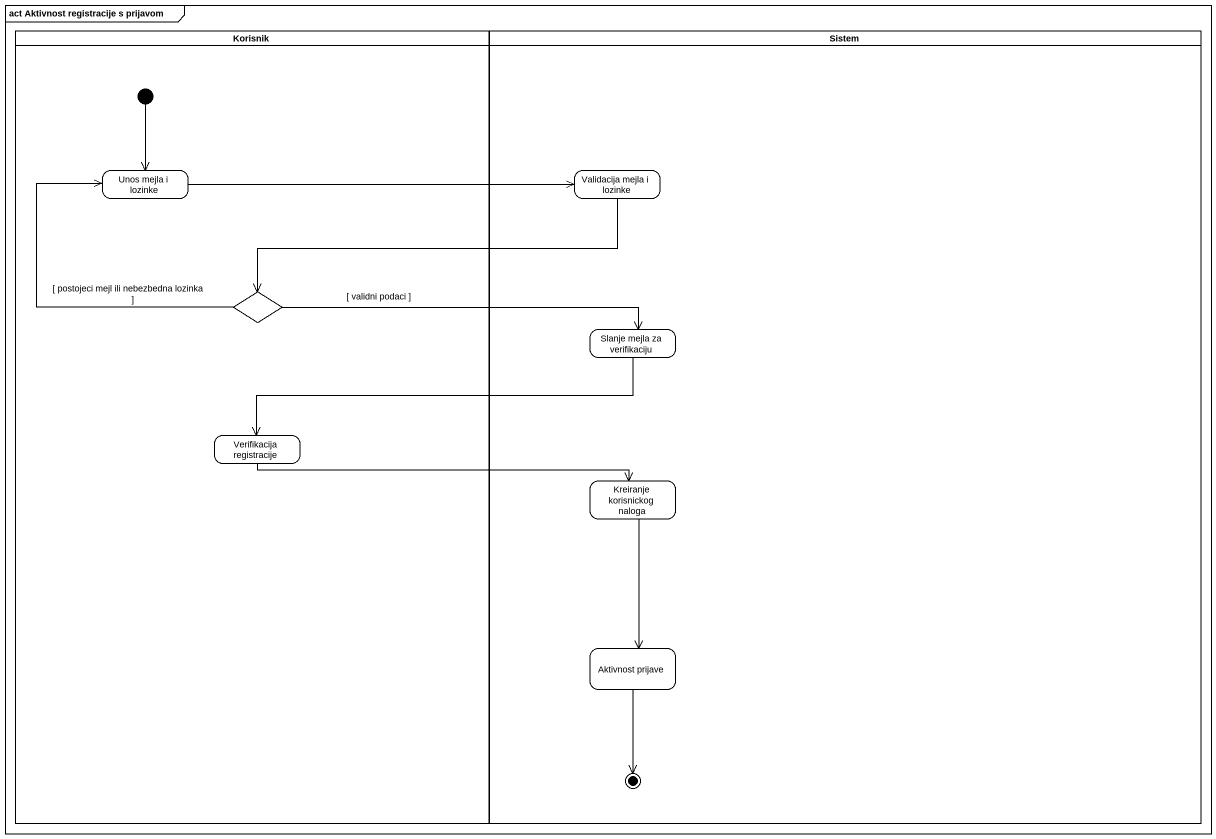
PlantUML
@startuml
mainframe act Aktivnost registracije s prijavom
hide empty description
state Korisnik <<partition>> {
  state "Unos mejla i lozinke" as Unos_mejla_i_lozinke
  state choice1 <<choice>>
  state "Verifikacija registracije" as Verifikacija_registracije
  [*] --> Unos_mejla_i_lozinke
}
state Sistem <<partition>> {
  state "Validacija mejla i lozinke" as Validacija_mejla_i_lozinke
  state "Slanje mejla za verifikaciju" as Slanje_mejla_za_verifikaciju
  state "Kreiranje korisnickog naloga" as Kreiranje_korisnickog_naloga
  state "Aktivnost prijave" as Aktivnost_prijave
  Aktivnost_prijave --> [*]
}
Unos_mejla_i_lozinke -right-> Validacija_mejla_i_lozinke
Validacija_mejla_i_lozinke -left-> choice1
choice1 -up-> Unos_mejla_i_lozinke : [ postojeci mejl ili nebezbedna lozinka ]
choice1 -right-> Slanje_mejla_za_verifikaciju : [ validni podaci ]
Slanje_mejla_za_verifikaciju -left-> Verifikacija_registracije
Verifikacija_registracije -right-> Kreiranje_korisnickog_naloga
Kreiranje_korisnickog_naloga --> Aktivnost_prijave
@enduml
